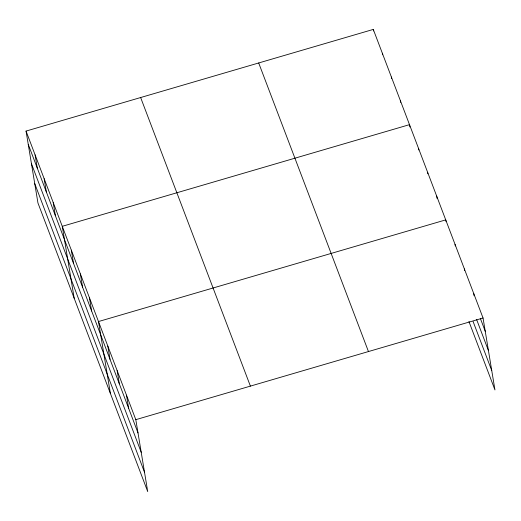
<?xml version="1.0" encoding="UTF-8"?>
<svg xmlns="http://www.w3.org/2000/svg" width="521" height="521" viewBox="0 0 521 521"><rect width="100%" height="100%" fill="white"/><g stroke="black" fill="none" stroke-linecap="round" stroke-linejoin="round"><path stroke-width="0.78" d="M26.05 131.084L135.812 419.666L147.717 491.583L37.955 203.001L26.05 131.084L373.283 29.417L483.045 317.999L494.95 389.916L468.939 321.535M135.812 419.666L483.045 317.999M480.434 318.624L485.24 331.265M476.572 319.399L488.444 350.62M473.088 321.503L491.746 370.561M258.696 62.969L368.458 351.551M140.637 97.531L250.399 386.12M28.245 144.343L138.006 432.925M31.449 163.698L141.211 452.28M34.751 183.639L144.512 472.228M473.713 293.473L474.103 295.811M464.387 268.94L464.641 270.503M455.054 244.414L455.315 245.971M445.983 221.445L445.729 219.882L98.495 321.548L110.4 393.466M436.67 196.072L437.06 198.416M427.617 172.269L427.871 173.825M418.558 148.459L418.819 150.022M409.89 126.994L409.506 124.649L62.273 226.316L74.177 298.233M400.447 100.84L400.708 102.403M391.395 77.036L391.649 78.593M382.336 53.227L382.596 54.783M373.283 29.417L373.544 30.98M126.479 395.133L128.674 408.399M117.153 370.607L119.348 383.866M107.821 346.074L110.016 359.34M89.436 297.738L91.631 310.998M80.384 273.929L82.578 287.195M71.325 250.126L73.52 263.385M53.214 202.506L55.408 215.766M44.161 178.696L46.356 191.962M35.102 154.893L37.304 168.153"/></g></svg>
